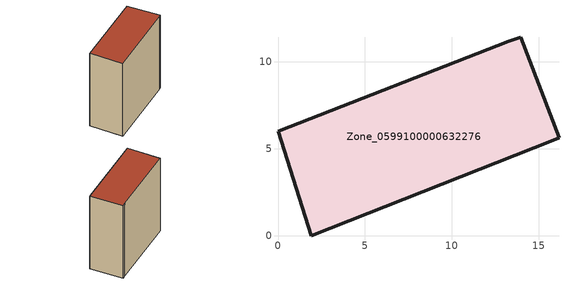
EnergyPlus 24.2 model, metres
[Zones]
Zone_0599100000632276
 floor ground (C_G): 13.26,11.19 13.94,11.43 16.15,5.63 15.83,5.49 1.91,0 0,6.02 z0
 wall outside (C_F): 1.91,0 15.83,5.49 16.15,5.63 13.94,11.43 13.26,11.19 0,6.02 1.91,0 z0:14.97
 roof outside (C_R): 13.26,11.19 0,6.02 1.91,0 15.83,5.49 16.15,5.63 13.94,11.43 z14.97
[BUILDING]
Pand.0599100000632276: North Axis=0; Terrain=City; Loads Convergence Tolerance Value=0.04; Temperature Convergence Tolerance Value=0.4; Solar Distribution=FullExterior; Maximum Number of Warmup Days=25; Minimum Number of Warmup Days=1
[Site:Location]
Rotterdam.The.Hague.AP_ZH_NLD Design_Conditions: Latitude=51.96; Longitude=4.45; Time Zone=1; Elevation=-4.5
[SITE:GROUNDTEMPERATURE:BUILDINGSURFACE]
18, 18, 18, 18, 18, 18, 18, 18, 18, 18, 18, 18
[MATERIAL] Thermal Absorptance=0.9; Solar Absorptance=0.7; Visible Absorptance=0.7
Name | Roughness | Thickness | Conductivity | Density | Specific Heat
G.TI.1946 | MediumSmooth | 0.15 | 1 | 540 | 1210
F.TI.1946 | Rough | 0.3 | 0.857143 | 1920 | 840
R.TI.1946 | MediumRough | 0.2 | 0.1 | 1500 | 1000
[CONSTRUCTION]
C_G: G.TI.1946
C_F: F.TI.1946
C_R: R.TI.1946
[ZONE]
Zone_0599100000632276: Type=1; Multiplier=1; Ceiling Height=Autocalculate; Volume=Autocalculate; Floor Area=autocalculate; Part of Total Floor Area=Yes
[ZONEINFILTRATION:DESIGNFLOWRATE]
Infil_Zone_0599100000632276: Zone or ZoneList or Space or SpaceList=Zone_0599100000632276; Schedule=AlwaysOn; Design Flow Rate Calculation Method=Flow/Area; Flow Rate per Floor Area=0.003; Constant Term Coefficient=1; Temperature Term Coefficient=0; Velocity Term Coefficient=0; Velocity Squared Term Coefficient=0
[HVACTEMPLATE:ZONE:IDEALLOADSAIRSYSTEM]
Zone_0599100000632276: Maximum Heating Supply Air Temperature=50; Minimum Cooling Supply Air Temperature=13; Maximum Heating Supply Air Humidity Ratio=0.0156; Minimum Cooling Supply Air Humidity Ratio=0.0077; Heating Limit=NoLimit; Cooling Limit=NoLimit; Dehumidification Control Type=ConstantSensibleHeatRatio; Cooling Sensible Heat Ratio=0.7; Dehumidification Setpoint=60; Humidification Control Type=None; Humidification Setpoint=30; Outdoor Air Method=None; Outdoor Air Flow Rate per Person=0.00944; Outdoor Air Flow Rate per Zone Floor Area=0; Outdoor Air Flow Rate per Zone=0; Demand Controlled Ventilation Type=None; Outdoor Air Economizer Type=NoEconomizer; Heat Recovery Type=None; Sensible Heat Recovery Effectiveness=0.7; Latent Heat Recovery Effectiveness=0.65
[ZONECONTROL:THERMOSTAT]
ThermostatControl_Zone_0599100000632276: Zone or ZoneList=Zone_0599100000632276; Control Type Schedule=DualSetpointControlType; Control 1=Thermostat_Zone_0599100000632276; Temperature Difference Between Cutout And Setpoint=0
[THERMOSTATSETPOINT:DUALSETPOINT]
Thermostat_Zone_0599100000632276: Heating Setpoint Temperature Schedule=HeatingSetpoint_Zone_0599100000632276; Cooling Setpoint Temperature Schedule=CoolingSetpoint_Zone_0599100000632276
[SCHEDULE:COMPACT]
HeatingSetpoint_Zone_0599100000632276: Through: 12/31, For: AllDays, Until: 24:00, 21
CoolingSetpoint_Zone_0599100000632276: Through: 12/31, For: AllDays, Until: 24:00, 24
DualSetpointControlType: Through: 12/31, For: AllDays, Until: 24:00, 4
AlwaysOn: Through: 12/31, For: AllDays, Until: 24:00, 1
